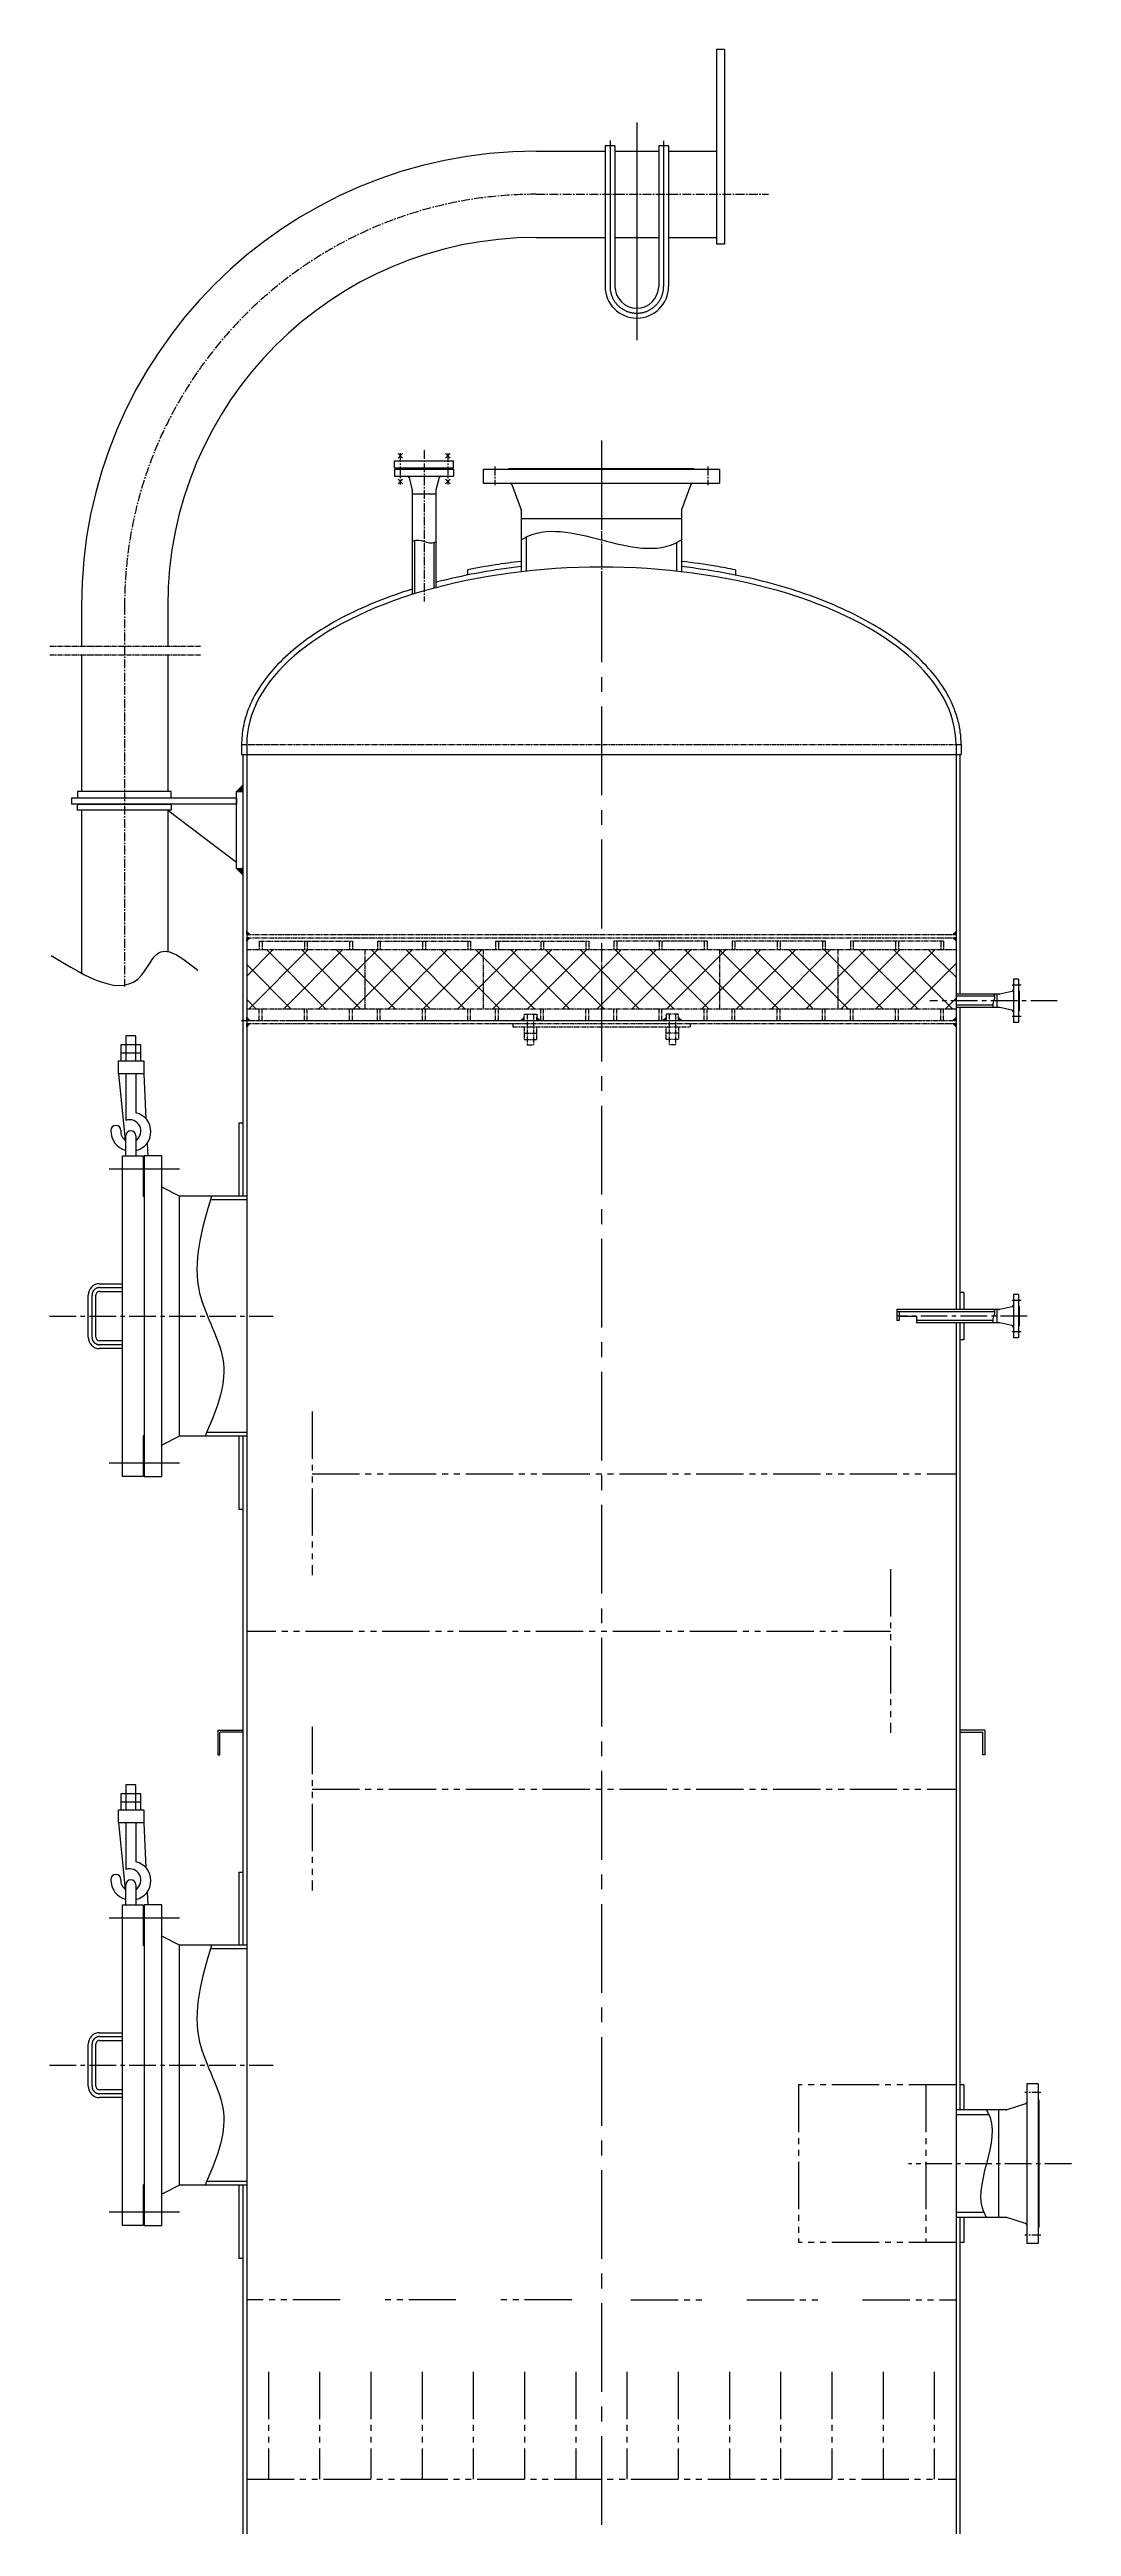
# Model space of a CAD drawing. Extents: x 45567 to 121349, y -17555 to 19241.
# Drawn here: x 83784 to 86378, y 9145 to 15429 of the extents above; entities that cross this region are included whole.
import ezdxf

# ---------------------------------------------------------------- set-up
doc = ezdxf.new("R2010")
doc.units = 0
doc.header["$LTSCALE"] = 30
doc.header["$MEASUREMENT"] = 0
for name, pattern in [('CENTER2', [1.125, 0.75, -0.125, 0.125, -0.125]), ('DASHDOT-S', [14, 10, -2, 0, -2]), ('LIDIVIDE', [0.65, 0.4, -0.05, 0.05, -0.05, 0.05, -0.05])]:
    doc.linetypes.add(name, pattern=pattern)
doc.layers.get('DEFPOINTS').update_dxf_attribs({"linetype": 'CONTINUOUS'})
for name, color, linetype in [('1', 2, 'CONTINUOUS'), ('2', 1, 'CONTINUOUS'), ('3', 3, 'CENTER2'), ('4', 3, 'CENTER2'), ('5', 6, 'LIDIVIDE')]:
    doc.layers.add(name, color=color, linetype=linetype)
doc.styles.add('HZ', font='simplex.shx', dxfattribs={"width": 0.75, "bigfont": 'SBTXT.shx'})
doc.dimstyles.new('STANDARD$2', dxfattribs={"dimtxt": 3.2, "dimasz": 2.8, "dimexe": 1, "dimexo": 0, "dimgap": 0.4, "dimtad": 1, "dimtih": 1, "dimtoh": 1, "dimdec": 0, "dimzin": 0, "dimdsep": 46, "dimtxsty": 'HZ', "dimcen": 0.75, "dimclrd": 256, "dimclre": 256, "dimclrt": 256, "dimadec": 0, "dimazin": 0, "dimtfac": 1, "dimtdec": 0, "dimtmove": 0, "dimatfit": 3, "dimfxl": 0, "dimtolj": 1, "dimtzin": 0, "dimlwd": -1, "dimlwe": -1, "dimarcsym": 0})

# ---------------------------------------------------------------- blocks, each defined once
blk = doc.blocks.new('*D848')
at = {"layer": '1'}
for start, end in [(268.47286, 269.22631), (269.24247, 269.99592)]:
    blk.add_arc((85184.8, 25824.9), 39326.1, start, end, dxfattribs=at)
for points in [[(84136.8, -13487.7), (84136.8, -13486.7), (84134, -13487.1)], [(85182, -13500.7), (85182, -13501.6), (85184.8, -13501.2)]]:
    blk.add_solid(points, dxfattribs=at)
at = {"layer": 'DEFPOINTS', "color": 0}
for p in [(85184.8, 14436.8), (84239.9, -9524.5), (84484.2, -13494.9), (84045.8, -16784.5), (85184.8, -17093.9)]:
    blk.add_point(p, dxfattribs=at)
at = {"layer": '1', "insert": (84659.4, -13497.7), "char_height": 3.2, "attachment_point": 5, "style": 'HZ'}
blk.add_mtext('\\A1;1.531°', dxfattribs=at)

msp = doc.modelspace()

# ---------------------------------------------------------------- hatches: boundary and pattern name
at = {"layer": '1'}
h = msp.add_hatch(dxfattribs=at)
h.set_pattern_fill('ANSI37', color=256, style=0)
h.set_pattern_definition([(45, (36164.45015, 15939.93447), (-0.08838834765, 0.08838834765), []), (135, (36164.45015, 15939.93447), (-0.08838834765, -0.08838834765), [])])
h.paths.add_polyline_path([(84274.840153, 13562.351232), (84258.921957, 13546.433036), (84274.840153, 13546.433036)])
h = msp.add_hatch(dxfattribs=at)
h.set_pattern_fill('ANSI37', color=256, style=0)
h.set_pattern_definition([(315, (36164.45015, 10957.6536), (-0.08838834765, -0.08838834765), []), (225, (36164.45015, 10957.6536), (-0.08838834765, 0.08838834765), [])])
h.paths.add_polyline_path([(84274.840153, 13335.236838), (84258.921957, 13351.155034), (84274.840153, 13351.155034)])
h = msp.add_hatch(dxfattribs=at)
h.set_pattern_fill('ANSI37', color=256, style=0)
h.set_pattern_definition([(315, (36150.45015, 10121.09447), (-0.08838834765, -0.08838834765), []), (225, (36150.45015, 10121.09447), (-0.08838834765, 0.08838834765), [])])
h.paths.add_polyline_path([(84292.840153, 13183.514474), (84284.840153, 13183.514474), (84284.840153, 13191.514474)])
h.paths.add_polyline_path([(84284.840153, 13167.514474), (84284.840153, 13175.514474), (84292.840153, 13175.514474)])
h = msp.add_hatch(dxfattribs=at)
h.set_pattern_fill('ANSI37', color=256, style=0)
h.set_pattern_definition([(225, (134219.23015, 10121.11353), (0.08838834765, -0.08838834765), []), (315, (134219.23015, 10121.11353), (0.08838834765, 0.08838834765), [])])
h.paths.add_polyline_path([(86076.840153, 13183.533529), (86084.840153, 13183.533529), (86084.840153, 13191.533529)])
h.paths.add_polyline_path([(86084.840153, 13167.533529), (86084.840153, 13175.533529), (86076.840153, 13175.533529)])
h = msp.add_hatch(dxfattribs=at)
h.set_pattern_fill('ANSI37', color=256, style=0)
h.set_pattern_definition([(45, (36150.45015, 16019.93447), (-0.08838834765, 0.08838834765), []), (135, (36150.45015, 16019.93447), (-0.08838834765, -0.08838834765), [])])
h.paths.add_polyline_path([(84292.840153, 12957.514474), (84284.840153, 12957.514474), (84284.840153, 12949.514474)])
h.paths.add_polyline_path([(84284.840153, 12973.514474), (84284.840153, 12965.514474), (84292.840153, 12965.514474)])
h = msp.add_hatch(dxfattribs=at)
h.set_pattern_fill('ANSI37', color=256, style=0)
h.set_pattern_definition([(45, (36250.45015, 16019.93447), (-0.08838834765, 0.08838834765), []), (135, (36250.45015, 16019.93447), (-0.08838834765, -0.08838834765), [])])
h.paths.add_polyline_path([(84980.800153, 12965.514474), (84988.800153, 12965.514474), (84988.800153, 12973.514474)])
h = msp.add_hatch(dxfattribs=at)
h.set_pattern_fill('ANSI37', color=256, style=0)
h.set_pattern_definition([(135, (133759.15015, 16019.93447), (0.08838834765, 0.08838834765), []), (45, (133759.15015, 16019.93447), (0.08838834765, -0.08838834765), [])])
h.paths.add_polyline_path([(85020.800153, 12973.514474), (85028.800153, 12965.514474), (85020.800153, 12965.514474)])
h = msp.add_hatch(dxfattribs=at)
h.set_pattern_fill('ANSI37', color=256, style=0)
h.set_pattern_definition([(45, (36610.53015, 16019.93447), (-0.08838834765, 0.08838834765), []), (135, (36610.53015, 16019.93447), (-0.08838834765, -0.08838834765), [])])
h.paths.add_polyline_path([(85348.880153, 12973.514474), (85340.880153, 12965.514474), (85348.880153, 12965.514474)])
h = msp.add_hatch(dxfattribs=at)
h.set_pattern_fill('ANSI37', color=256, style=0)
h.set_pattern_definition([(135, (134119.23015, 16019.93447), (0.08838834765, 0.08838834765), []), (45, (134119.23015, 16019.93447), (0.08838834765, -0.08838834765), [])])
h.paths.add_polyline_path([(85380.880153, 12973.514474), (85388.880153, 12965.514474), (85380.880153, 12965.514474)])
h = msp.add_hatch(dxfattribs=at)
h.set_pattern_fill('ANSI37', color=256, style=0)
h.set_pattern_definition([(135, (134219.23015, 16019.95353), (0.08838834765, 0.08838834765), []), (45, (134219.23015, 16019.95353), (0.08838834765, -0.08838834765), [])])
h.paths.add_polyline_path([(86076.840153, 12957.533529), (86084.840153, 12957.533529), (86084.840153, 12949.533529)])
h.paths.add_polyline_path([(86084.840153, 12973.533529), (86084.840153, 12965.533529), (86076.840153, 12965.533529)])
at = {"layer": '5'}
h = msp.add_hatch(dxfattribs=at)
h.set_pattern_fill('ANSI37', color=256, scale=500, style=0)
h.set_pattern_definition([(45, (-248571.03, -89702.93), (-44.194174, 44.194174), []), (135, (-248571.03, -89702.93), (-44.194174, -44.194174), [])])
h.paths.add_polyline_path([(84584.840153, 12995.514474), (84584.840153, 13145.514474), (84284.840153, 13145.514474), (84284.840153, 12995.514474)])
h.paths.add_polyline_path([(84884.840153, 12995.514474), (84884.840153, 13145.514474), (84584.840153, 13145.514474), (84584.840153, 12995.514474)])
h.paths.add_polyline_path([(85184.840153, 12995.514474), (85184.840153, 13145.514474), (84884.840153, 13145.514474), (84884.840153, 12995.514474)])
h.paths.add_polyline_path([(85484.840153, 12995.514474), (85484.840153, 13145.514474), (85184.840153, 13145.514474), (85184.840153, 12995.514474)])
h.paths.add_polyline_path([(85784.840153, 12995.514474), (85784.840153, 13145.514474), (85484.840153, 13145.514474), (85484.840153, 12995.514474)])
h.paths.add_polyline_path([(86084.840153, 12995.514474), (86084.840153, 13145.514474), (85784.840153, 13145.514474), (85784.840153, 12995.514474)])

# ---------------------------------------------------------------- linework, layer by layer
at = {"layer": '1'}
for p, q in [((84258.921957, 13546.433036), (84274.840153, 13562.351232)), ((84258.921957, 13351.155034), (84274.840153, 13335.236838)), ((84284.840153, 13191.514474), (84292.840153, 13183.514474)), ((84292.840153, 13175.514474), (84284.840153, 13167.514474)), ((86084.840153, 13191.533529), (86076.840153, 13183.533529)), ((86076.840153, 13175.533529), (86084.840153, 13167.533529)), ((84292.840153, 12965.514474), (84284.840153, 12973.514474)), ((84284.840153, 12949.514474), (84292.840153, 12957.514474)), ((86076.840153, 12965.533529), (86084.840153, 12973.533529)), ((86084.840153, 12949.533529), (86076.840153, 12957.533529)), ((84211.840153, 11165.514474), (84274.840153, 11165.514474)), ((84211.840153, 11165.514474), (84211.840153, 11102.514474)), ((84274.840153, 11160.514474), (84216.840153, 11160.514474)), ((84216.840153, 11102.514474), (84216.840153, 11160.514474)), ((84274.840153, 11165.514474), (84274.840153, 11160.514474)), ((86157.840153, 11165.514474), (86094.840153, 11165.514474)), ((86094.840153, 11165.514474), (86094.840153, 11160.514474)), ((86094.840153, 11160.514474), (86152.840153, 11160.514474)), ((86152.840153, 11102.514474), (86152.840153, 11160.514474)), ((86157.840153, 11165.514474), (86157.840153, 11102.514474)), ((84211.840153, 11102.514474), (84216.840153, 11102.514474)), ((86157.840153, 11102.514474), (86152.840153, 11102.514474))]:
    msp.add_line(p, q, dxfattribs=at)
for points in [[(84981.640153, 14184.815643), (84987.640153, 14188.415643), (85382.040153, 14181.215643), (85388.040153, 14184.815643)], [(84704.69004, 14180.677255), (84707.69004, 14182.477255), (84761.99004, 14178.877255), (84764.99004, 14180.677255)], [(83788.480153, 13130.704474), (84018.210153, 13080.414474), (84061.970153, 13137.264474), (84160.420153, 13093.534474)], [(86180.415153, 13032.364474), (86182.215153, 13029.364474), (86178.615153, 13001.664474), (86180.415153, 12998.664474)], [(84195.463408, 12520.314474), (84165.3784, 12273.758025), (84225.695188, 12095.982503), (84179.026642, 11910.714474)], [(86180.415153, 12232.364474), (86182.215153, 12229.364474), (86178.615153, 12201.664474), (86180.415153, 12198.664474)], [(84195.463408, 10620.314474), (84165.3784, 10373.758025), (84225.695188, 10195.982503), (84179.026642, 10010.714474)], [(86161.99692, 10202.015084), (86164.69692, 10197.515084), (86159.29692, 9933.515084), (86161.99692, 9929.015084)]]:
    msp.add_spline(points, degree=3, dxfattribs=at)
at = {"layer": '2', "ltscale": 5}
for p, q in [((85477.325429, 15428.52604), (85477.325429, 14934.697671)), ((85497.348286, 15428.52604), (85477.325429, 15428.52604)), ((85497.348286, 15428.52604), (85497.348286, 14934.697671)), ((85194.260952, 15184.213495), (85194.260952, 14827.772136)), ((85219.289523, 15184.213495), (85194.260952, 15184.213495)), ((85219.289523, 15184.213495), (85219.289523, 14827.772136)), ((85330.390783, 15184.213495), (85330.390783, 14827.772136)), ((85355.419354, 15184.213495), (85330.390783, 15184.213495)), ((85355.419354, 15184.213495), (85355.419354, 14827.772136)), ((85497.348286, 14934.697671), (85477.325429, 14934.697671)), ((84016.230292, 12903.854473), (83965.430292, 12903.854473)), ((83965.430292, 12903.854473), (83965.430292, 12863.214473)), ((83965.430292, 12883.534473), (84016.230292, 12883.534473)), ((84003.530292, 12926.714473), (83978.130292, 12926.714473)), ((83978.130292, 12926.714473), (83978.130292, 12863.214473)), ((84003.530292, 12863.214473), (84003.530292, 12926.714473)), ((84016.230292, 12863.214473), (84016.230292, 12903.854473)), ((83959.203923, 12863.214473), (83990.830292, 12863.214473)), ((83959.203923, 12830.194473), (83959.203923, 12863.214473)), ((84023.381464, 12830.194473), (83959.203923, 12830.194473)), ((83959.203923, 12830.194473), (83976.649777, 12662.188322)), ((83978.130292, 12830.194473), (83978.130292, 12712.084474)), ((83990.830292, 12863.214473), (84023.381464, 12863.214473)), ((84003.530292, 12830.194473), (84003.530292, 12731.134474)), ((84023.381464, 12863.214473), (84023.381464, 12830.194473)), ((84023.381464, 12830.194473), (84028.930827, 12716.453499)), ((83978.130292, 12621.914474), (83978.130292, 12672.714474)), ((84003.530292, 12672.714474), (84003.530292, 12621.914474)), ((84031.96693, 12654.224846), (84033.543336, 12621.914474)), ((83969.685867, 12621.914474), (84021.937296, 12621.914474)), ((83969.685867, 11809.114474), (83969.685867, 12621.914474)), ((84021.937296, 12621.914474), (84021.937296, 12520.314474)), ((84069.350629, 12621.914474), (84024.840153, 12621.914474)), ((84024.840153, 12621.914474), (84024.840153, 11809.114474)), ((84069.350629, 11809.114474), (84069.350629, 12621.914474)), ((84021.937296, 12520.314474), (84024.840153, 12517.411616)), ((84113.861105, 12520.314474), (84069.350629, 12542.569712)), ((84284.840153, 12520.314474), (84113.861105, 12520.314474)), ((84113.861105, 11910.714474), (84113.861105, 12520.314474)), ((84284.840153, 12510.314474), (84192.526151, 12510.314474)), ((84024.840153, 11913.617331), (84021.937296, 11910.714474)), ((84021.937296, 11910.714474), (84021.937296, 11809.114474)), ((84113.861105, 11910.714474), (84069.350629, 11888.459236)), ((84284.840153, 11910.714474), (84113.861105, 11910.714474)), ((84284.840153, 11920.714474), (84183.317501, 11920.714474)), ((84021.937296, 11809.114474), (83969.685867, 11809.114474)), ((84024.840153, 11809.114474), (84069.350629, 11809.114474)), ((84016.230292, 11003.854473), (83965.430292, 11003.854473)), ((83965.430292, 11003.854473), (83965.430292, 10963.214473)), ((84003.530292, 11026.714473), (83978.130292, 11026.714473)), ((83978.130292, 11026.714473), (83978.130292, 10963.214473)), ((84003.530292, 10963.214473), (84003.530292, 11026.714473)), ((84016.230292, 10963.214473), (84016.230292, 11003.854473)), ((83959.203923, 10963.214473), (83990.830292, 10963.214473)), ((83959.203923, 10930.194473), (83959.203923, 10963.214473)), ((83965.430292, 10983.534473), (84016.230292, 10983.534473)), ((83990.830292, 10963.214473), (84023.381464, 10963.214473)), ((84023.381464, 10963.214473), (84023.381464, 10930.194473)), ((84023.381464, 10930.194473), (83959.203923, 10930.194473)), ((83959.203923, 10930.194473), (83976.649777, 10762.188322)), ((83978.130292, 10930.194473), (83978.130292, 10812.084474)), ((84003.530292, 10930.194473), (84003.530292, 10831.134474)), ((84023.381464, 10930.194473), (84028.930827, 10816.453499)), ((83978.130292, 10721.914474), (83978.130292, 10772.714474)), ((84003.530292, 10772.714474), (84003.530292, 10721.914474)), ((84031.96693, 10754.224846), (84033.543336, 10721.914474)), ((83969.685867, 10721.914474), (84021.937296, 10721.914474)), ((83969.685867, 9909.114474), (83969.685867, 10721.914474)), ((84021.937296, 10721.914474), (84021.937296, 10620.314474)), ((84069.350629, 10721.914474), (84024.840153, 10721.914474)), ((84024.840153, 10721.914474), (84024.840153, 9909.114474)), ((84069.350629, 9909.114474), (84069.350629, 10721.914474)), ((84021.937296, 10620.314474), (84024.840153, 10617.411616)), ((84113.861105, 10620.314474), (84069.350629, 10642.569712)), ((84284.840153, 10620.314474), (84113.861105, 10620.314474)), ((84113.861105, 10010.714474), (84113.861105, 10620.314474)), ((84284.840153, 10610.314474), (84192.526151, 10610.314474)), ((84024.840153, 10013.617331), (84021.937296, 10010.714474)), ((84021.937296, 10010.714474), (84021.937296, 9909.114474)), ((84113.861105, 10010.714474), (84069.350629, 9988.459236)), ((84284.840153, 10010.714474), (84113.861105, 10010.714474)), ((84284.840153, 10020.714474), (84183.317501, 10020.714474)), ((84021.937296, 9909.114474), (83969.685867, 9909.114474)), ((84024.840153, 9909.114474), (84069.350629, 9909.114474))]:
    msp.add_line(p, q, dxfattribs=at)
at = {"layer": '2'}
for p, q in [((85019.340153, 15170.868628), (85194.260952, 15170.868628)), ((85219.289523, 15170.868628), (85330.390783, 15170.868628)), ((85355.419354, 15170.868628), (85477.325429, 15170.868628)), ((85019.340153, 14951.868628), (85194.260952, 14951.868628)), ((85219.289523, 14951.868628), (85330.390783, 14951.868628)), ((85355.419354, 14951.868628), (85477.325429, 14951.868628)), ((84668.823379, 14403.815471), (84680.356927, 14392.281923)), ((84680.356927, 14403.815471), (84668.823379, 14392.281923)), ((84800.856927, 14403.815471), (84789.323379, 14392.281923)), ((84789.323379, 14403.815471), (84800.856927, 14392.281923)), ((84659.840153, 14367.114474), (84659.840153, 14385.014474)), ((84659.840153, 14385.014474), (84809.840153, 14385.014474)), ((84659.840153, 14367.114474), (84809.840153, 14367.114474)), ((84659.840153, 14363.914474), (84809.840153, 14363.914474)), ((84659.840153, 14363.914474), (84659.840153, 14346.014474)), ((84659.840153, 14346.014474), (84809.840153, 14346.014474)), ((84668.823379, 14327.213476), (84680.356927, 14338.747024)), ((84680.356927, 14327.213476), (84668.823379, 14338.747024)), ((84688.840153, 14365.514474), (84688.840153, 14367.114474)), ((84688.840153, 14365.514474), (84780.840153, 14365.514474)), ((84688.840153, 14365.514474), (84688.840153, 14363.914474)), ((84688.840153, 14365.514474), (84780.840153, 14365.514474)), ((84696.690622, 14342.60299), (84704.556517, 14311.050529)), ((84772.989685, 14342.60299), (84765.123789, 14311.050529)), ((84780.840153, 14365.514474), (84780.840153, 14367.114474)), ((84780.840153, 14365.514474), (84780.840153, 14363.914474)), ((84800.856927, 14327.213476), (84789.323379, 14338.747024)), ((84789.323379, 14327.213476), (84800.856927, 14338.747024)), ((84809.840153, 14367.114474), (84809.840153, 14385.014474)), ((84809.840153, 14363.914474), (84809.840153, 14346.014474)), ((84884.840153, 14363.914474), (85484.840153, 14363.914474)), ((84884.840153, 14363.914474), (84884.840153, 14328.514474)), ((84884.840153, 14328.514474), (85484.840153, 14328.514474)), ((84949.840153, 14365.514474), (85419.840153, 14365.514474)), ((84949.840153, 14365.514474), (84949.840153, 14363.914474)), ((85419.840153, 14365.514474), (85419.840153, 14363.914474)), ((85484.840153, 14363.914474), (85484.840153, 14328.514474)), ((84704.690153, 14309.962013), (84704.690153, 14046.124503)), ((84704.690153, 14301.514474), (84764.990153, 14301.514474)), ((84764.990153, 14309.962013), (84764.990153, 14063.549013)), ((84957.430592, 14325.583649), (84981.357699, 14261.27364)), ((85412.249714, 14325.583649), (85388.322608, 14261.27364)), ((84981.640153, 14259.704465), (84981.640153, 14103.894948)), ((84981.640153, 14238.514474), (85388.040153, 14238.514474)), ((85388.040153, 14259.704465), (85388.040153, 14103.894948)), ((84710.290153, 14183.551057), (84710.290153, 14047.876311)), ((84759.390153, 14177.803526), (84759.390153, 14062.059647)), ((84994.140153, 14191.907245), (84994.140153, 14105.296667)), ((85375.540153, 14177.724042), (85375.540153, 14105.296667)), ((84844.840153, 14108.693407), (84844.840153, 14095.433031)), ((85524.840153, 14108.693435), (85524.840153, 14095.433224)), ((83865.340153, 14016.868628), (83865.340153, 13915.255477)), ((84084.340153, 14016.868628), (84084.340153, 13915.255477)), ((83865.340153, 13893.324294), (83865.340153, 13546.433036)), ((84084.340153, 13893.324294), (84084.340153, 13546.433036)), ((84271.840153, 13665.514474), (84271.840153, 13640.514474)), ((84271.840153, 13640.514474), (86097.840153, 13640.514474)), ((84274.840153, 13640.514474), (84274.840153, 12520.314474)), ((84284.840153, 13665.514474), (84284.840153, -4274.485526)), ((86084.840153, 13665.514474), (86084.840153, 12232.364474)), ((86094.840153, 13640.514474), (86094.840153, 13032.364474)), ((86097.840153, 13665.514474), (86097.840153, 13640.514474)), ((83865.340153, 13498.677349), (83865.340153, 13085.720286)), ((84084.340153, 13498.677349), (84084.340153, 13140.3684)), ((84084.340153, 13498.677349), (84258.921957, 13367.073596)), ((84258.921957, 13351.155034), (84274.840153, 13351.155034)), ((86243.240153, 13070.514474), (86230.340153, 13070.514474)), ((86230.340153, 13070.514474), (86230.340153, 12960.514474)), ((86243.240153, 13070.514474), (86243.240153, 12960.514474)), ((86195.347226, 13032.364474), (86084.840153, 13032.364474)), ((86182.888256, 13026.824474), (86084.840153, 13026.824474)), ((86188.840153, 13032.364474), (86188.840153, 12998.664474)), ((86226.814318, 13039.232658), (86196.321391, 13032.471183)), ((86244.840153, 13041.014474), (86243.240153, 13041.014474)), ((86244.840153, 13041.014474), (86244.840153, 12990.014474)), ((86177.94205, 13004.204474), (86084.840153, 13004.204474)), ((86195.347226, 12998.664474), (86084.840153, 12998.664474)), ((86094.840153, 12998.664474), (86094.840153, 12232.364474)), ((86226.814318, 12991.79629), (86196.321391, 12998.557765)), ((86243.240153, 12960.514474), (86230.340153, 12960.514474)), ((86244.840153, 12990.014474), (86243.240153, 12990.014474)), ((84264.840153, 12705.514474), (84274.840153, 12705.514474)), ((84264.840153, 12705.514474), (84264.840153, 12520.314474)), ((84024.840153, 12517.411616), (84024.840153, 11913.617331)), ((83882.600153, 12162.295426), (83882.600153, 12268.733521)), ((83901.952534, 12162.295426), (83901.952534, 12268.733521)), ((83911.628725, 12297.762093), (83969.685867, 12297.762093)), ((83911.628725, 12278.409712), (83969.685867, 12278.409712)), ((86104.840153, 12275.514474), (86094.840153, 12275.514474)), ((86104.840153, 12275.514474), (86104.840153, 12232.364474)), ((86243.240153, 12270.514474), (86230.340153, 12270.514474)), ((86230.340153, 12270.514474), (86230.340153, 12160.514474)), ((86243.240153, 12270.514474), (86243.240153, 12160.514474)), ((86195.347226, 12232.364474), (85934.840153, 12232.364474)), ((85934.840153, 12232.364474), (85934.840153, 12204.204474)), ((86182.888256, 12226.824474), (85934.840153, 12226.824474)), ((85940.380153, 12204.204474), (85934.840153, 12204.204474)), ((85940.380153, 12226.824474), (85940.380153, 12204.204474)), ((85940.380153, 12215.514474), (85984.840153, 12215.514474)), ((85984.840153, 12215.514474), (85984.840153, 12198.664474)), ((86177.94205, 12204.204474), (85984.840153, 12204.204474)), ((86195.347226, 12198.664474), (85984.840153, 12198.664474)), ((86084.840153, 12198.664474), (86084.840153, -7834.485526)), ((86094.840153, 12198.664474), (86094.840153, 10202.014474)), ((86104.840153, 12198.664474), (86104.840153, 12155.514474)), ((86188.840153, 12232.364474), (86188.840153, 12198.664474)), ((86226.814318, 12239.232658), (86196.321391, 12232.471183)), ((86226.814318, 12191.79629), (86196.321391, 12198.557765)), ((86244.840153, 12241.014474), (86243.240153, 12241.014474)), ((86244.840153, 12190.014474), (86243.240153, 12190.014474)), ((86244.840153, 12241.014474), (86244.840153, 12190.014474)), ((83969.685867, 12152.619236), (83911.628725, 12152.619236)), ((83969.685867, 12133.266855), (83911.628725, 12133.266855)), ((86104.840153, 12155.514474), (86094.840153, 12155.514474)), ((86243.240153, 12160.514474), (86230.340153, 12160.514474)), ((84264.840153, 11910.714474), (84264.840153, 11725.514474)), ((84274.840153, 11910.714474), (84274.840153, 10620.314474)), ((84264.840153, 11725.514474), (84274.840153, 11725.514474)), ((84264.840153, 10805.514474), (84274.840153, 10805.514474)), ((84264.840153, 10805.514474), (84264.840153, 10620.314474)), ((84024.840153, 10617.411616), (84024.840153, 10013.617331)), ((83882.600153, 10262.295426), (83882.600153, 10368.733521)), ((83901.952534, 10262.295426), (83901.952534, 10368.733521)), ((83911.628725, 10397.762093), (83969.685867, 10397.762093)), ((83911.628725, 10378.409712), (83969.685867, 10378.409712)), ((83969.685867, 10252.619236), (83911.628725, 10252.619236)), ((86104.840153, 10265.514474), (86094.840153, 10265.514474)), ((86104.840153, 10265.514474), (86104.840153, 10202.014474)), ((86293.240153, 10268.014474), (86264.340153, 10268.014474)), ((86264.340153, 10268.014474), (86264.340153, 9863.014474)), ((86293.240153, 10268.014474), (86293.240153, 9863.014474)), ((83969.685867, 10233.266855), (83911.628725, 10233.266855)), ((86212.157224, 10202.014474), (86084.840153, 10202.014474)), ((86168.817063, 10189.314474), (86084.840153, 10189.314474)), ((86192.840153, 10202.014474), (86192.840153, 9929.014474)), ((86261.175262, 10217.031207), (86213.492332, 10202.217093)), ((86294.840153, 10227.514474), (86293.240153, 10227.514474)), ((86294.840153, 10227.514474), (86294.840153, 9903.514474)), ((84264.840153, 10010.714474), (84264.840153, 9825.514474)), ((84274.840153, 10010.714474), (84274.840153, 7665.514474)), ((86155.177309, 9941.714474), (86084.840153, 9941.714474)), ((86212.157224, 9929.014474), (86084.840153, 9929.014474)), ((86094.840153, 9929.014474), (86094.840153, 7665.514474)), ((86104.840153, 9929.014474), (86104.840153, 9865.514474)), ((86261.175262, 9913.997741), (86213.492332, 9928.811855)), ((86104.840153, 9865.514474), (86094.840153, 9865.514474)), ((86294.840153, 9903.514474), (86293.240153, 9903.514474)), ((84264.840153, 9825.514474), (84274.840153, 9825.514474)), ((86293.240153, 9863.014474), (86264.340153, 9863.014474))]:
    msp.add_line(p, q, dxfattribs=at)
for points in [[(83840.944814, 13514.595911), (83840.944814, 13530.514474), (84258.921957, 13530.514474), (84258.921957, 13514.595911)], [(83855.749336, 13530.514474), (84092.711376, 13530.514474), (84092.711376, 13546.433036), (83855.749336, 13546.433036)], [(83855.749336, 13514.595911), (84092.711376, 13514.595911), (84092.711376, 13498.677349), (83855.749336, 13498.677349)]]:
    msp.add_lwpolyline(points, close=True, dxfattribs=at)
msp.add_lwpolyline([(84258.921957, 13351.155034), (84258.921957, 13546.433036), (84274.840153, 13546.433036), (84274.840153, 13351.155034)], dxfattribs=at)
for centre, radius, start, end in [((85019.340153, 14016.868628), 1154, 90, 180), ((85019.340153, 14016.868628), 935, 90, 180), ((84692.324258, 14341.514474), 4.5, 13.9982615177, 90), ((84777.356048, 14341.514474), 4.5, 90, 166.0017384823), ((84953.213047, 14324.014474), 4.5, 20.4081616194, 90), ((85416.467259, 14324.014474), 4.5, 90, 159.5918383806), ((84700.190153, 14309.962013), 4.5, 0, 13.9982615177), ((84769.490153, 14309.962013), 4.5, 166.0017384823, 180), ((84977.140153, 14259.704465), 4.5, 0, 20.4081616194), ((85392.540153, 14259.704465), 4.5, 159.5918383806, 180), ((86195.347226, 13036.864474), 4.5, 270, 282.5024284388), ((86225.840153, 13043.625949), 4.5, 282.5024284388, 0), ((86195.347226, 12994.164474), 4.5, 77.4975715612, 90), ((86225.840153, 12987.402999), 4.5, 0, 77.4975715612), ((83911.628725, 12268.733522), 29.028571, 90.0000007671, 180.0000007671), ((83911.628725, 12268.733522), 9.67619, 90.0000007671, 180.0000007671), ((86195.347226, 12236.864474), 4.5, 270, 282.5024284388), ((86195.347226, 12194.164474), 4.5, 77.4975715612, 90), ((86225.840153, 12243.625949), 4.5, 282.5024284388, 0), ((86225.840153, 12187.402999), 4.5, 0, 77.4975715612), ((83911.628724, 12162.295427), 29.028571, 180.0000007671, 270.0000007671), ((83911.628724, 12162.295426), 9.67619, 180.0000007671, 270.0000007671), ((83911.628725, 10368.733522), 29.028571, 90.0000007671, 180.0000007671), ((83911.628725, 10368.733522), 9.67619, 90.0000007671, 180.0000007671), ((83911.628724, 10262.295427), 29.028571, 180.0000007671, 270.0000007671), ((83911.628724, 10262.295426), 9.67619, 180.0000007671, 270.0000007671), ((86212.157224, 10206.514474), 4.5, 270, 287.2589542936), ((86259.840153, 10221.328588), 4.5, 287.2589542936, 0), ((86212.157224, 9924.514474), 4.5, 72.7410457064, 90), ((86259.840153, 9909.70036), 4.5, 0, 72.7410457064)]:
    msp.add_arc(centre, radius, start, end, dxfattribs=at)
at = {"layer": '2', "ltscale": 5}
for centre, radius, start, end in [((85274.840153, 14827.772136), 80.579201, 180, 0), ((85274.840153, 14827.772136), 55.55063, 180, 0), ((83952.730292, 12686.684474), 12.7, 0, 180), ((83987.655292, 12685.096974), 28.619063, 303.6900675264, 109.4400348263), ((83992.946959, 12683.509474), 48.786756, 282.5288077081, 77.4711922919), ((83990.804882, 12685.077916), 50.8, 178.1877101923, 255.5520850983), ((83990.617436, 12683.403046), 25.4, 172.5772075938, 240.5528947596), ((83990.830292, 12672.714474), 12.7, 0, 180), ((83987.655292, 10785.096974), 28.619063, 303.6900675264, 109.4400348263), ((83992.946959, 10783.509474), 48.786756, 282.5288077081, 77.4711922919), ((83990.804882, 10785.077916), 50.8, 178.1877101923, 255.5520850983), ((83952.730292, 10786.684474), 12.7, 0, 180), ((83990.617436, 10783.403046), 25.4, 172.5772075938, 240.5528947596), ((83990.830292, 10772.714474), 12.7, 0, 180)]:
    msp.add_arc(centre, radius, start, end, dxfattribs=at)
at = {"layer": '2'}
msp.add_ellipse((85184.840153, 13665.514474), major_axis=(-900, 0), ratio=0.5, start_param=3.1415926536, end_param=6.2831853072, dxfattribs=at)
for points, knots in [([(84981.640153, 14116.981271), (84947.193674, 14113.020234), (84913.203092, 14108.050455), (84845.617212, 14095.983512), (84812.062638, 14088.828562), (84774.621786, 14079.476266), (84769.794959, 14078.243441), (84764.990153, 14076.988995)], [4.93843685125, 4.93843685125, 4.93843685125, 4.93843685125, 5.05536138551, 5.05536138551, 5.17569818357, 5.17569818357, 5.19359807288, 5.19359807288, 5.19359807288, 5.19359807288]), ([(84981.640153, 14129.896165), (84958.503208, 14127.406396), (84937.027424, 14124.52079), (84891.815294, 14117.553178), (84868.142717, 14113.364186), (84844.840153, 14108.693407)], [4.93843685125, 4.93843685125, 4.93843685125, 4.93843685125, 5.01137719307, 5.01137719307, 5.09366039059, 5.09366039059, 5.09366039059, 5.09366039059]), ([(85524.840153, 14108.693435), (85508.325923, 14112.003688), (85491.62582, 14115.071933), (85446.748839, 14122.581485), (85418.292054, 14126.588333), (85388.040153, 14129.89603)], [4.33111769915, 4.33111769915, 4.33111769915, 4.33111769915, 4.38943112162, 4.38943112162, 4.48634103901, 4.48634103901, 4.48634103901, 4.48634103901]), ([(86097.840153, 13665.514474), (86097.840153, 13677.628862), (86096.914125, 13689.743064), (86093.2231, 13713.867444), (86090.458321, 13725.877357), (86083.126016, 13749.698939), (86078.558767, 13761.510561), (86064.537124, 13791.581177), (86053.782852, 13809.633047), (86028.157412, 13844.800194), (86013.28643, 13861.916733), (85979.684329, 13895.01425), (85960.952852, 13910.995751), (85919.912067, 13941.639289), (85897.602507, 13956.301355), (85849.724433, 13984.13014), (85824.155868, 13997.296718), (85770.119913, 14021.969462), (85741.652613, 14033.475466), (85682.219745, 14054.677826), (85651.254346, 14064.374045), (85587.262204, 14081.828044), (85554.235673, 14089.585719), (85486.588753, 14103.057932), (85451.968601, 14108.772394), (85407.250405, 14114.689559), (85397.663042, 14115.874658), (85388.040153, 14116.981124)], [3.1415926536, 3.1415926536, 3.1415926536, 3.1415926536, 3.2179438399, 3.2179438399, 3.2942950263, 3.2942950263, 3.3706462126, 3.3706462126, 3.4909830107, 3.4909830107, 3.6113198088, 3.6113198088, 3.7316566068, 3.7316566068, 3.8519934049, 3.8519934049, 3.9723302029, 3.9723302029, 4.092667001, 4.092667001, 4.2130037991, 4.2130037991, 4.3333405971, 4.3333405971, 4.4536773952, 4.4536773952, 4.486341039, 4.486341039, 4.486341039, 4.486341039]), ([(84704.690153, 14059.748662), (84698.006665, 14057.664505), (84691.37621, 14055.536571), (84654.355597, 14043.312514), (84625.095587, 14032.334257), (84569.358176, 14008.670389), (84542.880893, 13995.984935), (84493.081696, 13969.067525), (84469.759781, 13954.835727), (84426.602747, 13924.998967), (84406.767438, 13909.394054), (84370.876321, 13876.993254), (84354.820152, 13860.197034), (84326.749858, 13825.607689), (84314.735642, 13807.813506), (84294.99084, 13771.453968), (84287.261508, 13752.887306), (84277.360847, 13718.937486), (84274.401143, 13703.638756), (84272.20386, 13680.704092), (84271.840153, 13673.109292), (84271.840153, 13665.514474)], [5.2700463483, 5.2700463483, 5.2700463483, 5.2700463483, 5.2960349816, 5.2960349816, 5.4163717797, 5.4163717797, 5.5367085778, 5.5367085778, 5.6570453758, 5.6570453758, 5.7773821739, 5.7773821739, 5.8977189719, 5.8977189719, 6.01805577, 6.01805577, 6.1383925681, 6.1383925681, 6.2353188067, 6.2353188067, 6.2831853072, 6.2831853072, 6.2831853072, 6.2831853072])]:
    msp.add_open_spline(points, degree=3, knots=knots, dxfattribs=at)
at = {"layer": '3', "ltscale": 35}
for p, q in [((85274.840153, 15243.738786), (85274.840153, 14691.200715)), ((85206.775238, 15197.802466), (85206.775238, 14827.772136)), ((85342.905069, 15196.83328), (85342.905069, 14827.772136))]:
    msp.add_line(p, q, dxfattribs=at)
at = {"layer": '3'}
for p, q in [((85274.840153, 15170.868628), (85274.840153, 14951.868628)), ((85019.340153, 15061.368628), (85608.840153, 15061.368628)), ((83974.840153, 14016.868628), (83974.840153, 13915.255477)), ((83974.840153, 13915.255477), (83974.840153, 13051.814474))]:
    msp.add_line(p, q, dxfattribs=at)
at = {"layer": '3', "ltscale": 10}
msp.add_line((85184.840153, 14436.761658), (85184.840153, -17093.858621), dxfattribs=at)
at = {"layer": '3', "ltscale": 3}
for p, q in [((86341.945614, 13015.514474), (86018.119326, 13015.514474)), ((83784.386523, 12215.514474), (84351.56098, 12215.514474)), ((86265.334154, 12215.514474), (85934.840153, 12215.514474)), ((83784.386523, 10315.514474), (84351.56098, 10315.514474)), ((86377.899535, 10065.514474), (85964.474796, 10065.514474))]:
    msp.add_line(p, q, dxfattribs=at)
at = {"layer": '3', "linetype": 'DASHDOT-S'}
for p, q in [((84113.861105, 12588.047807), (83935.819201, 12588.047807)), ((83892.276344, 12162.295426), (83892.276344, 12268.733521)), ((83911.628725, 12288.085902), (83969.685867, 12288.085902)), ((83969.685867, 12142.943045), (83911.628725, 12142.943045)), ((84113.861105, 11842.981141), (83935.819201, 11842.981141)), ((84113.861105, 10688.047807), (83935.819201, 10688.047807)), ((83892.276344, 10262.295426), (83892.276344, 10368.733521)), ((83911.628725, 10388.085902), (83969.685867, 10388.085902)), ((83969.685867, 10242.943045), (83911.628725, 10242.943045)), ((84113.861105, 9942.981141), (83935.819201, 9942.981141))]:
    msp.add_line(p, q, dxfattribs=at)
at = {"layer": '3', "ltscale": 1050}
for p, q in [((84113.861105, 12588.047807), (83935.819201, 12588.047807)), ((84113.861105, 11842.981141), (83935.819201, 11842.981141)), ((84113.861105, 10688.047807), (83935.819201, 10688.047807)), ((84113.861105, 9942.981141), (83935.819201, 9942.981141))]:
    msp.add_line(p, q, dxfattribs=at)
at = {"layer": '3'}
msp.add_arc((85019.340153, 14016.868628), 1044.5, 90, 180, dxfattribs=at)
at = {"layer": '3', "ltscale": 35}
msp.add_arc((85274.840153, 14827.772136), 68.064915, 180, 0, dxfattribs=at)
at = {"layer": '3', "linetype": 'DASHDOT-S'}
for centre, start, end in [((83911.628725, 12268.733522), 90.0000007671, 180.0000007671), ((83911.628724, 12162.295426), 180.0000007671, 270.0000007671), ((83911.628725, 10368.733522), 90.0000007671, 180.0000007671), ((83911.628724, 10262.295426), 180.0000007671, 270.0000007671)]:
    msp.add_arc(centre, 19.352381, start, end, dxfattribs=at)
at = {"layer": '4'}
for p, q in [((84674.590153, 14404.859754), (84674.590153, 14324.812194)), ((84734.840153, 14412.450294), (84734.840153, 14028.034255)), ((84795.090153, 14404.859754), (84795.090153, 14324.812194)), ((84914.840153, 14370.514474), (84914.840153, 14323.514474)), ((85184.840153, 14375.514474), (85184.840153, 14055.514474)), ((85454.840153, 14370.514474), (85454.840153, 14323.514474)), ((86249.840153, 13055.264474), (86225.340153, 13055.264474)), ((86249.840153, 12975.764474), (86225.340153, 12975.764474)), ((86249.840153, 12255.264474), (86225.340153, 12255.264474)), ((86249.840153, 12175.764474), (86225.340153, 12175.764474)), ((86299.840153, 10246.514474), (86259.340153, 10246.514474)), ((86299.840153, 9884.514474), (86259.340153, 9884.514474))]:
    msp.add_line(p, q, dxfattribs=at)
at = {"layer": '5'}
for p, q in [((83785.313771, 13915.255477), (84169.391775, 13915.255477)), ((83785.313771, 13893.324294), (84169.391775, 13893.324294)), ((84271.840153, 13665.514474), (86097.840153, 13665.514474)), ((84284.840153, 13183.514474), (86084.840153, 13183.514474)), ((84284.840153, 13175.514474), (86084.840153, 13175.514474)), ((84284.840153, 13145.514474), (86084.840153, 13145.514474)), ((84316.528409, 13166.384474), (84316.528409, 13145.514474)), ((84316.528409, 13166.384474), (84552.978409, 13166.384474)), ((84323.708409, 13166.384474), (84323.708409, 13145.514474)), ((84431.163409, 13166.384474), (84431.163409, 13145.514474)), ((84438.343409, 13166.384474), (84438.343409, 13145.514474)), ((84545.798409, 13166.384474), (84545.798409, 13145.514474)), ((84552.978409, 13166.384474), (84552.978409, 13145.514474)), ((84584.840153, 13145.514474), (84584.840153, 12995.514474)), ((84616.528409, 13166.384474), (84616.528409, 13145.514474)), ((84616.528409, 13166.384474), (84852.978409, 13166.384474)), ((84623.708409, 13166.384474), (84623.708409, 13145.514474)), ((84731.163409, 13166.384474), (84731.163409, 13145.514474)), ((84738.343409, 13166.384474), (84738.343409, 13145.514474)), ((84845.798409, 13166.384474), (84845.798409, 13145.514474)), ((84852.978409, 13166.384474), (84852.978409, 13145.514474)), ((84884.840153, 13145.514474), (84884.840153, 12995.514474)), ((84916.528409, 13166.384474), (84916.528409, 13145.514474)), ((84916.528409, 13166.384474), (85152.978409, 13166.384474)), ((84923.708409, 13166.384474), (84923.708409, 13145.514474)), ((85031.163409, 13166.384474), (85031.163409, 13145.514474)), ((85038.343409, 13166.384474), (85038.343409, 13145.514474)), ((85145.798409, 13166.384474), (85145.798409, 13145.514474)), ((85152.978409, 13166.384474), (85152.978409, 13145.514474)), ((85184.840153, 13145.514474), (85184.840153, 12995.514474)), ((85216.701897, 13166.384474), (85216.701897, 13145.514474)), ((85453.151897, 13166.384474), (85216.701897, 13166.384474)), ((85223.881897, 13166.384474), (85223.881897, 13145.514474)), ((85331.336897, 13166.384474), (85331.336897, 13145.514474)), ((85338.516897, 13166.384474), (85338.516897, 13145.514474)), ((85445.971897, 13166.384474), (85445.971897, 13145.514474)), ((85453.151897, 13166.384474), (85453.151897, 13145.514474)), ((85484.840153, 13145.514474), (85484.840153, 12995.514474)), ((85516.701897, 13166.384474), (85516.701897, 13145.514474)), ((85753.151897, 13166.384474), (85516.701897, 13166.384474)), ((85523.881897, 13166.384474), (85523.881897, 13145.514474)), ((85631.336897, 13166.384474), (85631.336897, 13145.514474)), ((85638.516897, 13166.384474), (85638.516897, 13145.514474)), ((85745.971897, 13166.384474), (85745.971897, 13145.514474)), ((85753.151897, 13166.384474), (85753.151897, 13145.514474)), ((85784.840153, 13145.514474), (85784.840153, 12995.514474)), ((85816.701897, 13166.384474), (85816.701897, 13145.514474)), ((86053.151897, 13166.384474), (85816.701897, 13166.384474)), ((85823.881897, 13166.384474), (85823.881897, 13145.514474)), ((85931.336897, 13166.384474), (85931.336897, 13145.514474)), ((85938.516897, 13166.384474), (85938.516897, 13145.514474)), ((86045.971897, 13166.384474), (86045.971897, 13145.514474)), ((86053.151897, 13166.384474), (86053.151897, 13145.514474)), ((84271.840153, 12965.514474), (86084.840153, 12965.514474)), ((84284.840153, 12995.514474), (86084.840153, 12995.514474)), ((84284.840153, 12957.514474), (86084.840153, 12957.514474)), ((84316.528409, 12965.514474), (84316.528409, 12995.514474)), ((84323.708409, 12965.514474), (84323.708409, 12995.514474)), ((84384.840153, 12965.514474), (85984.840153, 12965.514474)), ((84431.163409, 12965.514474), (84431.163409, 12995.514474)), ((84438.343409, 12965.514474), (84438.343409, 12995.514474)), ((84545.798409, 12965.514474), (84545.798409, 12995.514474)), ((84552.978409, 12965.514474), (84552.978409, 12995.514474)), ((84616.528409, 12965.514474), (84616.528409, 12995.514474)), ((84623.708409, 12965.514474), (84623.708409, 12995.514474)), ((84731.163409, 12965.514474), (84731.163409, 12995.514474)), ((84738.343409, 12965.514474), (84738.343409, 12995.514474)), ((84845.798409, 12965.514474), (84845.798409, 12995.514474)), ((84852.978409, 12965.514474), (84852.978409, 12995.514474)), ((84916.528409, 12965.514474), (84916.528409, 12995.514474)), ((84923.708409, 12965.514474), (84923.708409, 12995.514474)), ((84959.840153, 12957.514474), (84959.840153, 12949.514474)), ((84959.840153, 12949.514474), (85409.840153, 12949.514474)), ((84980.800153, 12965.514474), (84988.800153, 12973.514474)), ((84988.800153, 12965.514474), (84988.800153, 12981.514474)), ((84988.800153, 12981.514474), (85020.800153, 12981.514474)), ((84988.800153, 12949.514474), (84988.800153, 12933.514474)), ((84996.800153, 12981.514474), (84996.800153, 12903.564474)), ((85012.800153, 12981.514474), (85012.800153, 12903.474474)), ((85020.800153, 12981.514474), (85020.800153, 12965.514474)), ((85028.800153, 12965.514474), (85020.800153, 12973.514474)), ((85020.800153, 12933.514474), (85020.800153, 12949.514474)), ((85031.163409, 12965.514474), (85031.163409, 12995.514474)), ((85038.343409, 12965.514474), (85038.343409, 12995.514474)), ((85145.798409, 12965.514474), (85145.798409, 12995.514474)), ((85152.978409, 12965.514474), (85152.978409, 12995.514474)), ((85216.701897, 12965.514474), (85216.701897, 12995.514474)), ((85223.881897, 12965.514474), (85223.881897, 12995.514474)), ((85331.336897, 12965.514474), (85331.336897, 12995.514474)), ((85338.516897, 12965.514474), (85338.516897, 12995.514474)), ((85340.880153, 12965.514474), (85348.880153, 12973.514474)), ((85348.880153, 12981.514474), (85348.880153, 12965.514474)), ((85380.880153, 12981.514474), (85348.880153, 12981.514474)), ((85348.880153, 12933.514474), (85348.880153, 12949.514474)), ((85356.880153, 12981.514474), (85356.880153, 12903.474474)), ((85372.880153, 12981.514474), (85372.880153, 12903.564474)), ((85380.880153, 12965.514474), (85380.880153, 12981.514474)), ((85388.880153, 12965.514474), (85380.880153, 12973.514474)), ((85380.880153, 12949.514474), (85380.880153, 12933.514474)), ((85409.840153, 12957.514474), (85409.840153, 12949.514474)), ((85445.971897, 12965.514474), (85445.971897, 12995.514474)), ((85453.151897, 12965.514474), (85453.151897, 12995.514474)), ((85516.701897, 12965.514474), (85516.701897, 12995.514474)), ((85523.881897, 12965.514474), (85523.881897, 12995.514474)), ((85631.336897, 12965.514474), (85631.336897, 12995.514474)), ((85638.516897, 12965.514474), (85638.516897, 12995.514474)), ((85745.971897, 12965.514474), (85745.971897, 12995.514474)), ((85753.151897, 12965.514474), (85753.151897, 12995.514474)), ((85816.701897, 12965.514474), (85816.701897, 12995.514474)), ((85823.881897, 12965.514474), (85823.881897, 12995.514474)), ((85931.336897, 12965.514474), (85931.336897, 12995.514474)), ((85938.516897, 12965.514474), (85938.516897, 12995.514474)), ((86045.971897, 12965.514474), (86045.971897, 12995.514474)), ((86053.151897, 12965.514474), (86053.151897, 12995.514474)), ((84988.800153, 12933.514474), (84988.800153, 12917.514474)), ((84988.800153, 12933.514474), (85020.800153, 12933.514474)), ((84988.800153, 12917.514474), (85020.800153, 12917.514474)), ((84996.800153, 12903.564474), (85012.800153, 12903.474474)), ((85020.800153, 12917.514474), (85020.800153, 12933.514474)), ((85380.880153, 12933.514474), (85348.880153, 12933.514474)), ((85348.880153, 12917.514474), (85348.880153, 12933.514474)), ((85380.880153, 12917.514474), (85348.880153, 12917.514474)), ((85372.880153, 12903.564474), (85356.880153, 12903.474474)), ((85380.880153, 12933.514474), (85380.880153, 12917.514474))]:
    msp.add_line(p, q, dxfattribs=at)
at = {"layer": '5', "ltscale": 10}
for p, q in [((84450.725783, 11973.69026), (84450.725783, 11558.768392)), ((84450.725783, 11815.514474), (86084.840153, 11815.514474)), ((85918.954523, 11573.69026), (85918.954523, 11158.768392)), ((85918.954523, 11415.514474), (84284.840153, 11415.514474)), ((84450.725783, 11173.69026), (84450.725783, 10758.768392)), ((84450.725783, 11015.514474), (86084.840153, 11015.514474)), ((85684.840153, 10265.514474), (85684.840153, 9865.514474)), ((86084.840153, 10265.514474), (85684.840153, 10265.514474)), ((86008.119326, 10265.514474), (86008.119326, 9865.514474)), ((86084.840153, 9865.514474), (85684.840153, 9865.514474)), ((84521.76375, 9720.358566), (84284.840153, 9720.358566)), ((84815.900548, 9720.358566), (84624.478186, 9720.358566)), ((85110.037346, 9720.358566), (84918.614984, 9720.358566)), ((85259.64296, 9720.358566), (85451.065322, 9720.358566)), ((85553.779758, 9720.358566), (85745.20212, 9720.358566)), ((85847.916556, 9720.358566), (86084.840153, 9720.358566)), ((84339.840153, 9537.947458), (84339.840153, 9265.514474)), ((84469.840153, 9537.947458), (84469.840153, 9265.514474)), ((84599.840153, 9537.947458), (84599.840153, 9265.514474)), ((84729.840153, 9537.947458), (84729.840153, 9265.514474)), ((84859.840153, 9537.947458), (84859.840153, 9265.514474)), ((84989.840153, 9537.947458), (84989.840153, 9265.514474)), ((85119.840153, 9537.947458), (85119.840153, 9265.514474)), ((85249.840153, 9537.947458), (85249.840153, 9265.514474)), ((85379.840153, 9537.947458), (85379.840153, 9265.514474)), ((85509.840153, 9537.947458), (85509.840153, 9265.514474)), ((85639.840153, 9537.947458), (85639.840153, 9265.514474)), ((85769.840153, 9537.947458), (85769.840153, 9265.514474)), ((85899.840153, 9537.947458), (85899.840153, 9265.514474)), ((86029.840153, 9537.947458), (86029.840153, 9265.514474)), ((84284.840153, 9265.514474), (86084.840153, 9265.514474))]:
    msp.add_line(p, q, dxfattribs=at)

# ---------------------------------------------------------------- dimensions: what is measured, and where the dimension line sits
at = {"layer": '1'}
dim = msp.add_angular_dim_2l(base=(84484.222143, -13494.92182), line1=((85184.840153, 14436.761658), (85184.840153, -17093.858621)), line2=((84045.840153, -16784.485526), (84239.908574, -9524.485526)), dimstyle='STANDARD$2', override={"dimadec": 3}, dxfattribs=at)
dim.commit()
dim.dimension.update_dxf_attribs({"geometry": '*D848', "text_midpoint": (84659.364483, -13497.65242)})

doc.saveas('drawing.dxf')
